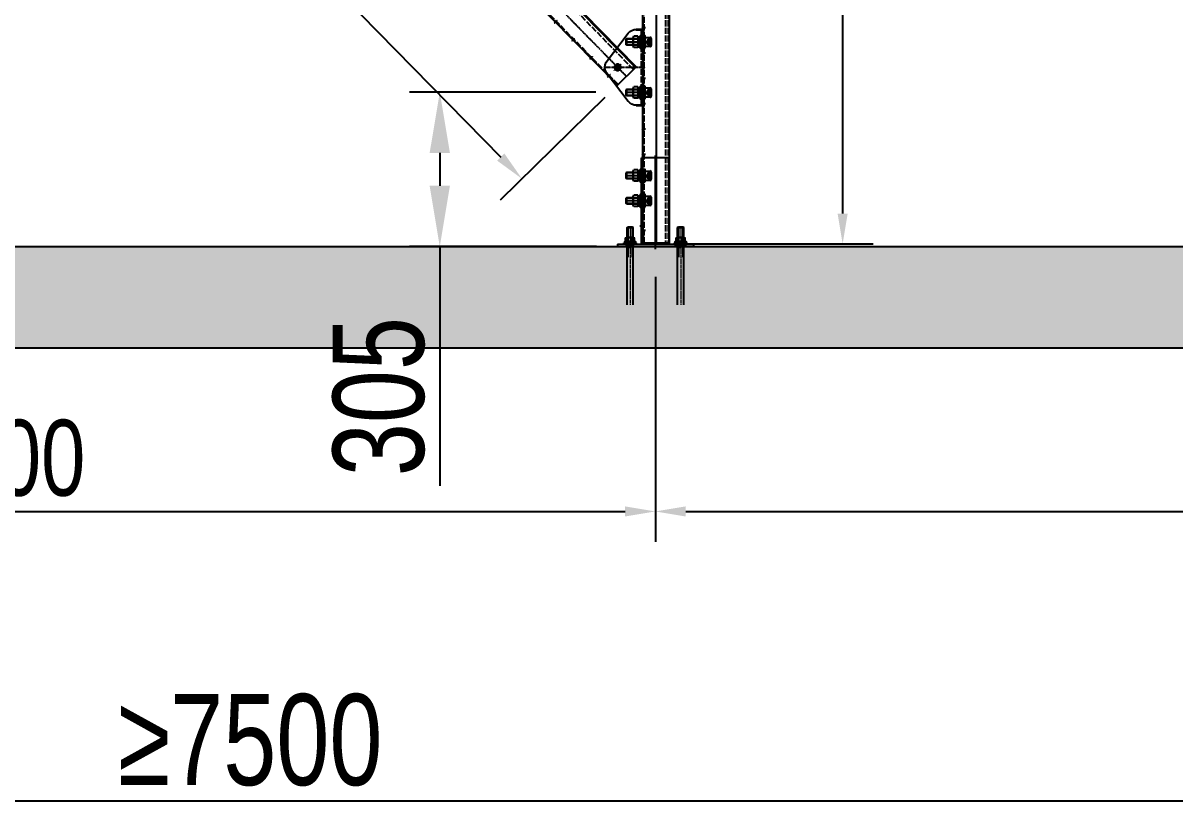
# Model space of a CAD drawing. Header units: millimetres. Extents: x -14454 to 167453, y -24 to 28032.
# Drawn here: x 46783 to 48658, y 22782 to 24049 of the extents above; entities that cross this region are included whole.
import ezdxf

# ---------------------------------------------------------------- set-up
doc = ezdxf.new("R2010")
doc.units = ezdxf.units.MM
for name, pattern in [('ACAD_ISO02W100', [15, 12, -3]), ('CENTER', [50.8, 31.75, -6.35, 6.35, -6.35]), ('CENTER2', [1.125, 0.75, -0.125, 0.125, -0.125]), ('CENTER8', [6.35, 3.96875, -0.79375, 0.79375, -0.79375]), ('CONTINUOUS1', [0]), ('DASH', [0.35, 0.25, -0.1]), ('DASHED', [19.05, 12.7, -6.35])]:
    doc.linetypes.add(name, pattern=pattern)
for name, color, linetype in [('$0$图块替换', 7, 'Continuous'), ('003_THICK', 7, 'CONTINUOUS1'), ('1', 7, 'Continuous'), ('cushician', 7, 'Continuous'), ('CY_生产图', 7, 'Continuous'), ('E-BUSB', 1, 'Continuous'), ('wze', 7, 'Continuous'), ('中心线', 1, 'CENTER2'), ('粗线', 7, 'Continuous'), ('细线', 3, 'DASH'), ('虚线', 3, 'ACAD_ISO02W100')]:
    doc.layers.add(name, color=color, linetype=linetype)
doc.layers.add('3中心线层', color=1, linetype='CENTER8', lineweight=0)
doc.layers.add('轮廓线', color=7, linetype='Continuous', lineweight=35)
doc.styles.add('AUDIT_D_220613013217-3', font='MS PGothic.ttf', dxfattribs={"width": 0.8})
doc.styles.add('标准', font='MS PGothic.ttf', dxfattribs={"width": 0.8})
doc.dimstyles.new('$0$plan', dxfattribs={"dimscale": 60, "dimtxt": 3, "dimasz": 2, "dimexe": 1, "dimexo": 1, "dimgap": 0.5, "dimtad": 1, "dimdec": 0, "dimzin": 0, "dimdsep": 46, "dimtxsty": 'AUDIT_D_220613013217-3', "dimcen": 0, "dimclrd": 3, "dimclre": 3, "dimclrt": 7, "dimadec": 0, "dimazin": 0, "dimtfac": 1, "dimtdec": 0, "dimtofl": 0, "dimtmove": 0, "dimatfit": 3, "dimfxl": 0, "dimtolj": 1, "dimtzin": 0, "dimlwe": -1, "dimarcsym": 0})
doc.dimstyles.new('plan', dxfattribs={"dimscale": 60, "dimtxt": 3, "dimasz": 1, "dimexe": 1, "dimexo": 1, "dimgap": 0.5, "dimtad": 1, "dimdec": 0, "dimzin": 0, "dimdsep": 46, "dimtxsty": '标准', "dimcen": 0, "dimclrd": 3, "dimclre": 3, "dimclrt": 7, "dimadec": 0, "dimazin": 0, "dimtfac": 1, "dimtdec": 0, "dimtofl": 0, "dimtmove": 0, "dimatfit": 3, "dimfxl": 0, "dimtolj": 1, "dimtzin": 0, "dimlwe": -1, "dimarcsym": 0})
doc.dimstyles.new('副本 plan', dxfattribs={"dimscale": 60, "dimtxt": 3, "dimasz": 1, "dimexe": 3, "dimexo": 1, "dimgap": 0.5, "dimtad": 1, "dimdec": 0, "dimzin": 0, "dimdsep": 46, "dimtxsty": '标准', "dimcen": 0, "dimclrd": 3, "dimclre": 3, "dimclrt": 7, "dimadec": 0, "dimazin": 0, "dimtfac": 1, "dimtdec": 0, "dimtofl": 0, "dimtmove": 1, "dimatfit": 3, "dimfxl": 0, "dimtolj": 1, "dimtzin": 0, "dimlwe": -1, "dimarcsym": 0})

# ---------------------------------------------------------------- blocks, each defined once
blk = doc.blocks.new('zj65100A$C18847F5E')
for p, q in [((-35.4, -0.3, 0), (-0.3, 35.4, 0)), ((1072.4, -1013, 0), (1, 36.9, 0)), ((1036, -1050.2, 0), (-35.4, -0.3, 0)), ((1036, -1050.2, 0), (1072.5, -1013.1, 0))]:
    blk.add_line(p, q)
for centre in [(0, 0.1, 0), (1035.7, -1014.8, 0)]:
    blk.add_circle(centre, 6)
at = {"layer": '1'}
for p, q in [((1071, -1014.4, 0), (-0.4, 35.5, 0)), ((1071.1, -1014.5, 0), (-0.3, 35.4, 0)), ((1036, -1050.2, 0), (-35.4, -0.2, 0)), ((1036, -1050.2, 0), (-35.4, -0.3, 0))]:
    blk.add_line(p, q, dxfattribs=at)
at = {"layer": '中心线', "ltscale": 0.5}
for p, q in [((1053.5, -1032.3, 0), (-21.4, 21.1, 0)), ((-6.3, -6.3, 0), (6.3, 6.5, 0)), ((1029.4, -1021.3, 0), (1042, -1008.4, 0))]:
    blk.add_line(p, q, dxfattribs=at)
at = {"layer": '中心线'}
for p, q in [((-26.8, -5.8, 5.5), (-28.2, -7.3, 5.5)), ((-19.6, -19.9, 5.5), (-14, -14.2, 5.5)), ((-6.8, -28.3, 5.5), (-5.4, -26.8, 5.5)), ((8.9, -40.8, 5.5), (7.5, -42.3, 5.5)), ((16.1, -54.9, 5.5), (21.7, -49.2, 5.5)), ((28.9, -63.2, 5.5), (30.3, -61.8, 5.5)), ((44.6, -75.8, 5.5), (43.2, -77.2, 5.5)), ((51.8, -89.9, 5.5), (57.4, -84.2, 5.5)), ((64.6, -98.2, 5.5), (66, -96.8, 5.5)), ((80.3, -110.8, 5.5), (78.9, -112.2, 5.5)), ((87.5, -124.9, 5.5), (93.1, -119.2, 5.5)), ((100.3, -133.2, 5.5), (101.7, -131.8, 5.5)), ((116, -145.8, 5.5), (114.6, -147.2, 5.5)), ((123.2, -159.9, 5.5), (128.8, -154.2, 5.5)), ((136, -168.2, 5.5), (137.4, -166.8, 5.5)), ((151.7, -180.8, 5.5), (150.3, -182.2, 5.5)), ((158.9, -194.9, 5.5), (164.5, -189.2, 5.5)), ((171.7, -203.2, 5.5), (173.1, -201.8, 5.5)), ((187.4, -215.8, 5.5), (186, -217.2, 5.5)), ((194.6, -229.9, 5.5), (200.2, -224.2, 5.5)), ((207.5, -238.2, 5.5), (208.9, -236.8, 5.5)), ((223.1, -250.8, 5.5), (221.7, -252.2, 5.5)), ((230.4, -264.9, 5.5), (236, -259.2, 5.5)), ((243.2, -273.2, 5.5), (244.6, -271.8, 5.5)), ((258.9, -285.8, 5.5), (257.5, -287.2, 5.5)), ((266.1, -299.9, 5.5), (271.7, -294.1, 5.5)), ((278.9, -308.2, 5.5), (280.3, -306.8, 5.5)), ((294.6, -320.8, 5.5), (293.2, -322.2, 5.5)), ((301.8, -334.9, 5.5), (307.4, -329.1, 5.5)), ((314.6, -343.2, 5.5), (316, -341.8, 5.5)), ((330.3, -355.8, 5.5), (328.9, -357.2, 5.5)), ((337.5, -369.9, 5.5), (343.1, -364.1, 5.5)), ((350.3, -378.2, 5.5), (351.7, -376.8, 5.5)), ((366, -390.8, 5.5), (364.6, -392.2, 5.5)), ((373.2, -404.9, 5.5), (378.8, -399.1, 5.5)), ((386, -413.2, 5.5), (387.4, -411.8, 5.5)), ((401.7, -425.8, 5.5), (400.3, -427.2, 5.5)), ((408.9, -439.8, 5.5), (414.5, -434.1, 5.5)), ((421.7, -448.2, 5.5), (423.1, -446.8, 5.5)), ((437.4, -460.8, 5.5), (436, -462.2, 5.5)), ((444.6, -474.8, 5.5), (450.2, -469.1, 5.5)), ((457.4, -483.2, 5.5), (458.8, -481.8, 5.5)), ((473.1, -495.8, 5.5), (471.7, -497.2, 5.5)), ((480.3, -509.8, 5.5), (485.9, -504.1, 5.5)), ((493.1, -518.2, 5.5), (494.5, -516.8, 5.5)), ((508.8, -530.8, 5.5), (507.4, -532.2, 5.5)), ((516, -544.8, 5.5), (521.6, -539.1, 5.5)), ((528.9, -553.2, 5.5), (530.3, -551.8, 5.5)), ((544.5, -565.8, 5.5), (543.1, -567.2, 5.5)), ((551.8, -579.8, 5.5), (557.4, -574.1, 5.5)), ((564.6, -588.2, 5.5), (566, -586.8, 5.5)), ((580.3, -600.8, 5.5), (578.9, -602.2, 5.5)), ((587.5, -614.8, 5.5), (593.1, -609.1, 5.5)), ((600.3, -623.2, 5.5), (601.7, -621.8, 5.5)), ((616, -635.8, 5.5), (614.6, -637.2, 5.5)), ((623.2, -649.8, 5.5), (628.8, -644.1, 5.5)), ((636, -658.2, 5.5), (637.4, -656.7, 5.5)), ((651.7, -670.7, 5.5), (650.3, -672.2, 5.5)), ((658.9, -684.8, 5.5), (664.5, -679.1, 5.5)), ((671.7, -693.2, 5.5), (673.1, -691.7, 5.5)), ((687.4, -705.7, 5.5), (686, -707.2, 5.5)), ((694.6, -719.8, 5.5), (700.2, -714.1, 5.5)), ((707.4, -728.2, 5.5), (708.8, -726.7, 5.5)), ((723.1, -740.7, 5.5), (721.7, -742.2, 5.5)), ((730.3, -754.8, 5.5), (735.9, -749.1, 5.5)), ((743.1, -763.2, 5.5), (744.5, -761.7, 5.5)), ((758.8, -775.7, 5.5), (757.4, -777.2, 5.5)), ((766, -789.8, 5.5), (771.6, -784.1, 5.5)), ((778.8, -798.2, 5.5), (780.2, -796.7, 5.5)), ((794.5, -810.7, 5.5), (793.1, -812.2, 5.5)), ((801.7, -824.8, 5.5), (807.3, -819.1, 5.5)), ((814.6, -833.2, 5.5), (816, -831.7, 5.5)), ((830.2, -845.7, 5.5), (828.8, -847.2, 5.5)), ((837.4, -859.8, 5.5), (843, -854.1, 5.5)), ((850.3, -868.2, 5.5), (851.7, -866.7, 5.5)), ((865.9, -880.7, 5.5), (864.5, -882.1, 5.5)), ((873.2, -894.8, 5.5), (878.8, -889.1, 5.5)), ((886, -903.1, 5.5), (887.4, -901.7, 5.5)), ((901.7, -915.7, 5.5), (900.3, -917.1, 5.5)), ((908.9, -929.8, 5.5), (914.5, -924.1, 5.5)), ((921.7, -938.1, 5.5), (923.1, -936.7, 5.5)), ((937.4, -950.7, 5.5), (936, -952.1, 5.5)), ((944.6, -964.8, 5.5), (950.2, -959.1, 5.5)), ((957.4, -973.1, 5.5), (958.8, -971.7, 5.5)), ((973.1, -985.7, 5.5), (971.7, -987.1, 5.5)), ((980.3, -999.8, 5.5), (985.9, -994.1, 5.5)), ((993.1, -1008.1, 5.5), (994.5, -1006.7, 5.5)), ((1008.8, -1020.7, 5.5), (1007.4, -1022.1, 5.5)), ((1016, -1034.8, 5.5), (1021.6, -1029.1, 5.5)), ((1028.8, -1043.1, 5.5), (1030.2, -1041.7, 5.5))]:
    blk.add_line(p, q, dxfattribs=at)
at = {"layer": '细线', "color": 2, "const_width": 2, "elevation": 5.5}
for points in [[(-6.1, -27.5), (-27.5, -6.5), (-26.1, -7.9)], [(29.6, -62.5), (8.2, -41.5), (9.6, -42.9)], [(65.3, -97.5), (43.9, -76.5), (45.3, -77.9)], [(101, -132.5), (79.6, -111.5), (81, -112.9)], [(136.7, -167.5), (115.3, -146.5), (116.7, -147.9)], [(172.4, -202.5), (151, -181.5), (152.4, -182.9)], [(208.2, -237.5), (186.7, -216.5), (188.1, -217.9)], [(243.9, -272.5), (222.4, -251.5), (223.9, -252.9)], [(279.6, -307.5), (258.2, -286.5), (259.6, -287.9)], [(315.3, -342.5), (293.9, -321.5), (295.3, -322.9)], [(351, -377.5), (329.6, -356.5), (331, -357.9)], [(386.7, -412.5), (365.3, -391.5), (366.7, -392.9)], [(422.4, -447.5), (401, -426.5), (402.4, -427.9)], [(458.1, -482.5), (436.7, -461.5), (438.1, -462.9)], [(493.8, -517.5), (472.4, -496.5), (473.8, -497.9)], [(529.6, -552.5), (508.1, -531.5), (509.5, -532.9)], [(565.3, -587.5), (543.8, -566.5), (545.3, -567.9)], [(601, -622.5), (579.6, -601.5), (581, -602.9)], [(636.7, -657.5), (615.3, -636.5), (616.7, -637.8)], [(672.4, -692.5), (651, -671.5), (652.4, -672.8)], [(708.1, -727.5), (686.7, -706.5), (688.1, -707.8)], [(743.8, -762.4), (722.4, -741.5), (723.8, -742.8)], [(779.5, -797.4), (758.1, -776.4), (759.5, -777.8)], [(815.3, -832.4), (793.8, -811.4), (795.2, -812.8)], [(851, -867.4), (829.5, -846.4), (830.9, -847.8)], [(886.7, -902.4), (865.2, -881.4), (866.7, -882.8)], [(922.4, -937.4), (901, -916.4), (902.4, -917.8)], [(958.1, -972.4), (936.7, -951.4), (938.1, -952.8)], [(993.8, -1007.4), (972.4, -986.4), (973.8, -987.8)], [(1029.5, -1042.4), (1008.1, -1021.4), (1009.5, -1022.8)]]:
    blk.add_lwpolyline(points, dxfattribs=at)
at = {"layer": '虚线'}
for p, q in [((1067.1, -1018.4, 0), (-4.2, 31.5, 0)), ((1071, -1014.4, 0), (-0.4, 35.5, 0)), ((1037.4, -1048.7, 0), (-34, 1.2, 0))]:
    blk.add_line(p, q, dxfattribs=at)
blk = doc.blocks.new('*D408')
at = {"color": 3, "linetype": 'Continuous', "transparency": 16777216}
for p, q in [((4436.6, 2594), (4230.2, 2391.7)), ((5486.5, 1522.7), (5280.2, 1320.4))]:
    blk.add_line(p, q, dxfattribs=at)
at = {"color": 3, "linetype": 'Continuous', "lineweight": -2, "transparency": 16777216}
blk.add_line((4315.1, 2390.9), (5281, 1405.3), dxfattribs=at)
at = {"color": 3, "transparency": 16777216}
for points in [[(4322.2, 2397.9), (4308, 2383.9), (4273.1, 2433.7)], [(5288.2, 1412.3), (5273.9, 1398.3), (5323, 1362.4)]]:
    blk.add_solid(points, dxfattribs=at)
at = {"layer": 'Defpoints', "color": 0, "transparency": 16777216}
for p in [(4479.5, 2636, 4.2), (5529.4, 1564.7, 4.2), (5323, 1362.4)]:
    blk.add_point(p, dxfattribs=at)
at = {"color": 7, "transparency": 16777216, "insert": (4873, 1971.6), "char_height": 150, "attachment_point": 5, "rotation": 314.4221, "style": '标准'}
blk.add_mtext('\\A1;1500', dxfattribs=at)
blk = doc.blocks.new('zj65100ZDFRWGdgrtedfghWDVBTBXDVDFGTHTRFGTRHdghjdgyuA$C67153D70')
at = {"layer": '003_THICK'}
for p, q in [((1, 7.2), (1, 0.8)), ((3.3, 8), (17.1, 8)), ((5.6, 7.2), (5.6, 0.8)), ((14.8, 7.2), (14.8, 0.8)), ((19.4, 7.2), (19.4, 0.8)), ((3.3, 0), (17.1, 0))]:
    blk.add_line(p, q, dxfattribs=at)
for centre, radius, start, end in [((3.3, 4.4), 3.66, 50.8833, 129.1167), ((3.3, 3.7), 3.66, 230.8833, 309.1167), ((10.2, -5.4), 13.4, 69.8555, 110.1445), ((10.2, 13.4), 13.4, 249.8555, 290.1445), ((17.1, 4.4), 3.66, 50.8833, 129.1167), ((17.1, 3.7), 3.66, 230.8833, 309.1167)]:
    blk.add_arc(centre, radius, start, end, dxfattribs=at)
at = {"layer": 'cushician'}
for p, q in [((2.2, 8), (2.2, 11)), ((2.2, 8), (18.2, 8)), ((18.2, 8), (18.2, 11))]:
    blk.add_line(p, q, dxfattribs=at)
blk.add_lwpolyline([(0, 13), (20, 13), (20, 11), (0, 11)], close=True, dxfattribs=at)
at = {"layer": '细线', "color": 2}
for p, q in [((8.3, 8), (10, 11)), ((9.7, 8), (11.4, 11))]:
    blk.add_line(p, q, dxfattribs=at)
blk = doc.blocks.new('zj65100ZDFRWGDSFGFG')
for p, q in [((-48.3, 6.2), (-49.3, 5.4)), ((-49.3, -5.4), (-49.3, 5.4)), ((-48.3, -6.2), (-48.3, 6.2)), ((-12.3, 6.2), (-48.3, 6.2)), ((-15.4, -6.2), (-15.4, 6.2)), ((-12.3, 9.2), (-2.1, 9.2)), ((-12.3, -9.2), (-12.3, 9.2)), ((0, 7.2), (0, -7.2)), ((0, 0), (0, 0)), ((-48.3, -6.2), (-49.3, -5.4)), ((-12.3, -6.2), (-48.3, -6.2)), ((-2.1, -9.2), (-12.3, -9.2))]:
    blk.add_line(p, q)
at = {"color": 1, "linetype": 'CENTER', "ltscale": 9}
blk.add_line((0, 0), (-49.3, 0), dxfattribs=at)
at = {"color": 3}
for p, q in [((-15.4, 5.4), (-48.3, 5.4)), ((-15.4, 5.4), (-12.3, 6.2)), ((-15.4, -5.4), (-48.3, -5.4)), ((-15.4, -5.4), (-12.3, -6.2))]:
    blk.add_line(p, q, dxfattribs=at)
at = {"color": 3, "linetype": 'DASHED'}
for p, q in [((-6.2, 5.9), (-9.6, 0)), ((0, 5.9), (-6.2, 5.9)), ((0, 3), (-6.2, 3)), ((-6.2, -5.9), (-9.6, 0)), ((0, -3), (-6.2, -3)), ((-6.2, -5.9), (0, -5.9))]:
    blk.add_line(p, q, dxfattribs=at)
at = {"elevation": 0}
blk.add_lwpolyline([(-12.3, -12.3), (-12.3, 12.3), (-14.4, 12.3), (-14.4, -12.3)], close=True, dxfattribs=at)
at = {"color": 3, "linetype": 'DASHED'}
for centre in [(-0.3, 0), (5.8, 0)]:
    blk.add_arc(centre, 6.55, 153.0947, 206.9053, dxfattribs=at)
for centre, start, end in [((-2.1, 7.2), 0, 90), ((-2.1, -7.2), 270, 0)]:
    blk.add_arc(centre, 2.05, start, end)
at = {"layer": 'E-BUSB'}
blk.add_line((-16.4, 0), (-49.3, 0, 0), dxfattribs=at)
blk = doc.blocks.new('zj65100xx铰接件')
at = {"color": 2, "const_width": 3}
for points in [[(-2153537970.59726, -2295827559.698594), (-2153537945.597261, -2295827559.698595)], [(-2153537870.59726, -2295827559.698595), (-2153537845.59726, -2295827559.698594)]]:
    blk.add_lwpolyline(points, dxfattribs=at)
for points in [[(-2153537970.59726, -2295827558.198595), (-2153537945.59726, -2295827558.198594), (-2153537945.59726, -2295827561.198595), (-2153537970.59726, -2295827561.198596)], [(-2153537870.59726, -2295827558.198595), (-2153537845.59726, -2295827558.198595), (-2153537845.59726, -2295827561.198595), (-2153537870.59726, -2295827561.198596)]]:
    blk.add_lwpolyline(points, close=True)
blk.add_circle((-2153537908.09726, -2295827511.198595), 6)
at = {"layer": '中心线', "ltscale": 0.8}
for p, q in [((-2153537908.09726, -2295827486.198596), (-2153537908.09726, -2295827566.198595)), ((-2153537916.09726, -2295827511.198595), (-2153537900.09726, -2295827511.198595)), ((-2153537908.09726, -2295827503.198595), (-2153537908.09726, -2295827519.198595))]:
    blk.add_line(p, q, dxfattribs=at)
at = {"layer": '中心线', "ltscale": 0.5}
for p, q in [((-2153537970.59726, -2295827558.198595), (-2153537970.59726, -2295827561.198596)), ((-2153537958.09726, -2295827551.55407), (-2153537958.09726, -2295827567.675128)), ((-2153537945.59726, -2295827558.198594), (-2153537945.59726, -2295827561.198595)), ((-2153537870.59726, -2295827558.198595), (-2153537870.59726, -2295827561.198596)), ((-2153537858.09726, -2295827551.690664), (-2153537858.09726, -2295827567.811723)), ((-2153537845.59726, -2295827558.198595), (-2153537845.59726, -2295827561.198595))]:
    blk.add_line(p, q, dxfattribs=at)
at = {"layer": '粗线'}
for p, q in [((-2153537917.987519, -2295827488.238134), (-2153537975.272489, -2295827532.194437)), ((-2153537898.207001, -2295827488.238134), (-2153537840.922031, -2295827532.194437))]:
    blk.add_line(p, q, dxfattribs=at)
for centre, radius, start, end in [((-2153537908.09726, -2295827511.198595), 25, 66.695899754, 113.304070619), ((-2153537963.09726, -2295827548.061503), 20, 127.499981619, 180), ((-2153537853.09726, -2295827548.061503), 20, 0, 52.500012963)]:
    blk.add_arc(centre, radius, start, end, dxfattribs=at)
at = {"layer": '虚线'}
blk.add_line((-2153537833.09726, -2295827558.198595), (-2153537983.09726, -2295827558.198595), dxfattribs=at)
at = {"layer": '轮廓线'}
for p, q in [((-2153537983.09726, -2295827548.061502), (-2153537983.09726, -2295827561.198596)), ((-2153537983.09726, -2295827561.198596), (-2153537833.09726, -2295827561.198596)), ((-2153537833.097261, -2295827548.061503), (-2153537833.09726, -2295827561.198596))]:
    blk.add_line(p, q, dxfattribs=at)
at = {"xscale": -1, "rotation": 90.00001030603163}
for p in [(-2153537958.097258, -2295827577.57193, 0), (-2153537858.097258, -2295827577.57193, 0)]:
    blk.add_blockref('zj65100ZDFRWGDSFGFG', p, dxfattribs=at)
at = {"layer": '粗线', "xscale": 1.232000193967497, "yscale": 1.232000193967497, "zscale": 1.232000193967497, "rotation": 180.0000057232714}
for p in [(-2153537945.77708, -2295827542.133375, -0.000062), (-2153537845.77708, -2295827542.133375, -0.000062)]:
    blk.add_blockref('zj65100ZDFRWGdgrtedfghWDVBTBXDVDFGTHTRFGTRHdghjdgyuA$C67153D70', p, dxfattribs=at)
blk = doc.blocks.new('zj65100xxdazzA$C373D631F')
for p, q in [((0, 0, 0), (0, 2.5, 0)), ((0, 2.5, 0), (25, 2.5, 0)), ((0, 0, 0), (0, 2.5, 0)), ((0, 2.5, 0), (25, 2.5, 0)), ((3.5, 5.5, 0), (3.5, 12.3, 0)), ((3.5, 5.5, 0), (3.5, 12.3, 0)), ((5.8, 12.9, 0), (19.2, 12.9, 0)), ((8, 5.5, 0), (8, 12.3, 0)), ((8, 5.5, 0), (8, 12.3, 0)), ((17, 5.5, 0), (17, 12.3, 0)), ((17, 5.5, 0), (17, 12.3, 0)), ((21.5, 5.5, 0), (21.5, 12.3, 0)), ((21.5, 5.5, 0), (21.5, 12.3, 0)), ((25, 0, 0), (25, 2.5, 0)), ((25, 0, 0), (25, 2.5, 0)), ((0, 0, 0), (25, 0, 0))]:
    blk.add_line(p, q)
at = {"elevation": 0}
blk.add_lwpolyline([(1.9, 2.5), (23.1, 2.5), (23.1, 4.8), (1.9, 4.8)], close=True, dxfattribs=at)
blk.add_lwpolyline([(1.9, 2.5), (23.1, 2.5), (23.1, 4.8), (1.9, 4.8)], close=True, dxfattribs=at)
for centre, radius, start, end in [((5.8, 9, 0), 3.97, 55.5615, 124.4385), ((5.8, 9, 0), 3.97, 55.5624, 124.4393), ((5.8, 8.7, 0), 3.97, 235.5615, 304.4385), ((5.8, 8.7, 0), 3.97, 235.5624, 304.4393), ((12.5, -1.9, 0), 14.8, 72.383, 107.617), ((12.5, -1.9, 0), 14.8, 72.383, 107.617), ((12.5, 19.6, 0), 14.8, 252.383, 287.617), ((12.5, 19.6, 0), 14.8, 252.383, 287.617), ((19.2, 9, 0), 3.97, 55.5615, 124.4385), ((19.2, 9, 0), 3.97, 55.5615, 124.4385), ((19.2, 8.7, 0), 3.97, 235.5615, 304.4385), ((19.2, 8.7, 0), 3.97, 235.5615, 304.4385)]:
    blk.add_arc(centre, radius, start, end)
blk = doc.blocks.new('zj65100xxdazzA$C71B97365')
for p, q in [((0, 152.5), (1.5, 154)), ((0, 152.5), (1.5, 154)), ((0, 57), (0, 152.5)), ((0, 152.5), (12, 152.5)), ((0, 0), (0, 152.5)), ((0, 152.5), (12, 152.5)), ((1.5, 154), (10.5, 154)), ((1.5, 154), (1.5, 94)), ((1.5, 154), (10.5, 154)), ((1.5, 154), (1.5, 94)), ((10.5, 154), (12, 152.5)), ((10.5, 154), (10.5, 94)), ((10.5, 154), (12, 152.5)), ((10.5, 154), (10.5, 94)), ((12, 57), (12, 152.5)), ((12, 0), (12, 152.5))]:
    blk.add_line(p, q)
at = {"layer": '3中心线层'}
for p, q in [((6, 154), (6, 57)), ((6, 154, 0), (6, 0, 0))]:
    blk.add_line(p, q, dxfattribs=at)
blk = doc.blocks.new('zj6510052立柱底座')
for p, q in [((-2153535684.251698, -2295822813.561747), (-2153535739.251698, -2295822813.561747)), ((-2153535739.251698, -2295822983.561747), (-2153535739.251698, -2295822813.561747)), ((-2153535684.251698, -2295822983.561747), (-2153535684.251698, -2295822813.561747)), ((-2153535786.751698, -2295822983.561747), (-2153535636.751698, -2295822983.561747)), ((-2153535786.751698, -2295822983.561747), (-2153535786.751698, -2295822988.561747)), ((-2153535786.751698, -2295822988.561747), (-2153535636.751698, -2295822988.561747)), ((-2153535636.751698, -2295822983.561747), (-2153535636.751698, -2295822988.561747))]:
    blk.add_line(p, q)
at = {"color": 2}
for points, const_width in [([(-2153535737.751698, -2295822833.561746), (-2153535737.751702, -2295822863.561746)], 3), ([(-2153535737.751698, -2295822883.366222), (-2153535737.751702, -2295822913.366222)], 3), ([(-2153535737.751698, -2295822883.561746), (-2153535737.751702, -2295822913.561746)], 3), ([(-2153535737.751698, -2295822933.561747), (-2153535737.751702, -2295822963.561747)], 3), ([(-2153535768.751698, -2295822986.061747), (-2153535754.751698, -2295822986.061747)], 5), ([(-2153535671.751698, -2295822986.061747), (-2153535651.751698, -2295822986.061747)], 5)]:
    blk.add_lwpolyline(points, dxfattribs=dict(at, const_width=const_width))
at = {"layer": '中心线'}
for p, q in [((-2153535711.751698, -2295822993.561747), (-2153535711.751698, -2295822808.561747)), ((-2153535733.251698, -2295822848.561747), (-2153535742.251698, -2295822848.561746)), ((-2153535733.251698, -2295822898.366223), (-2153535742.251698, -2295822898.366222)), ((-2153535733.251698, -2295822948.561747), (-2153535742.251698, -2295822948.561747)), ((-2153535761.751698, -2295822991.561747), (-2153535761.751698, -2295822980.561747)), ((-2153535661.751698, -2295822991.704726), (-2153535661.751698, -2295822980.704726))]:
    blk.add_line(p, q, dxfattribs=at)
at = {"layer": '虚线'}
for p, q in [((-2153535736.251698, -2295822983.561747), (-2153535736.251698, -2295822813.561747)), ((-2153535736.251698, -2295822833.561747), (-2153535739.251698, -2295822833.561746)), ((-2153535736.251698, -2295822863.561747), (-2153535739.251698, -2295822863.561746)), ((-2153535736.251698, -2295822883.366223), (-2153535739.251698, -2295822883.366222)), ((-2153535736.251698, -2295822883.561747), (-2153535739.251698, -2295822883.561746)), ((-2153535736.251698, -2295822913.366223), (-2153535739.251698, -2295822913.366222)), ((-2153535736.251698, -2295822913.561747), (-2153535739.251698, -2295822913.561746)), ((-2153535736.251698, -2295822933.561747), (-2153535739.251698, -2295822933.561747)), ((-2153535736.251698, -2295822963.561747), (-2153535739.251698, -2295822963.561747)), ((-2153535768.751698, -2295822988.561747), (-2153535768.751698, -2295822983.561747)), ((-2153535754.751698, -2295822988.561747), (-2153535754.751698, -2295822983.561747)), ((-2153535671.751698, -2295822988.561747), (-2153535671.751698, -2295822983.561747)), ((-2153535651.751698, -2295822988.561747), (-2153535651.751698, -2295822983.561747))]:
    blk.add_line(p, q, dxfattribs=at)
for p in [(-2153535719.884811, -2295822848.561368, 0), (-2153535719.884811, -2295822898.354763, 0)]:
    blk.add_blockref('zj65100ZDFRWGDSFGFG', p)
at = {"layer": '粗线', "xscale": -1.232000193967497, "yscale": 1.2320001939675, "zscale": 1.2320001939675, "rotation": 270.0000045827602}
for p in [(-2153535755.316916, -2295822860.881604, 0.00462), (-2153535755.316916, -2295822910.674998, 0.00462)]:
    blk.add_blockref('zj65100ZDFRWGdgrtedfghWDVBTBXDVDFGTHTRFGTRHdghjdgyuA$C67153D70', p, dxfattribs=at)
at = {"layer": '粗线'}
for p in [(-2153535767.751371, -2295823103.739466), (-2153535667.751371, -2295823103.739466)]:
    blk.add_blockref('zj65100xxdazzA$C71B97365', p, dxfattribs=at)
at = {"layer": '粗线', "xscale": -1}
for p in [(-2153535749.251724, -2295822983.561723, 0), (-2153535649.251724, -2295822983.561723, 0)]:
    blk.add_blockref('zj65100xxdazzA$C373D631F', p, dxfattribs=at)
blk = doc.blocks.new('*D412')
at = {"color": 3, "linetype": 'Continuous', "transparency": 16777216}
for p, q in [((5647.8, 2933.8), (6016.1, 2933.8)), ((5646.8, 1233.8), (6016.1, 1233.8))]:
    blk.add_line(p, q, dxfattribs=at)
at = {"color": 3, "linetype": 'Continuous', "lineweight": -2, "transparency": 16777216}
blk.add_line((5956.1, 2873.8), (5956.1, 1293.8), dxfattribs=at)
at = {"color": 3, "transparency": 16777216}
for points in [[(5946.1, 2873.8), (5966.1, 2873.8), (5956.1, 2933.8)], [(5946.1, 1293.8), (5966.1, 1293.8), (5956.1, 1233.8)]]:
    blk.add_solid(points, dxfattribs=at)
at = {"layer": 'Defpoints', "color": 0, "transparency": 16777216}
for p in [(5587.8, 2933.8, -0.1), (5586.8, 1233.8, -0.1), (5956.1, 1233.8)]:
    blk.add_point(p, dxfattribs=at)
at = {"color": 7, "transparency": 16777216, "insert": (5851.1, 2083.8), "char_height": 150, "attachment_point": 5, "rotation": 90, "style": '标准'}
blk.add_mtext('\\A1;1700', dxfattribs=at)
blk = doc.blocks.new('zj65100ULZ 1700')
blk.add_line((144011.3, 53716.5, 1.8), (144052.6, 53716.5, 1.8))
at = {"elevation": 1.8}
blk.add_lwpolyline([(144052.9, 53716.5), (144000.9, 53716.5), (144000.9, 55416.5), (144052.9, 55416.5)], close=True, dxfattribs=at)
at = {"color": 3, "const_width": 2, "elevation": 1.8}
for points in [[(144001.9, 55406.5), (144001.9, 55376.5)], [(144001.9, 55406.5), (144001.9, 55376.5)], [(144001.9, 55406.5), (144001.9, 55376.5)], [(144001.9, 55356.5), (144001.9, 55326.5)], [(144001.9, 55306.5), (144001.9, 55276.5)], [(144001.9, 55256.5), (144001.9, 55226.5)], [(144001.9, 55206.5), (144001.9, 55176.5)], [(144001.9, 55156.5), (144001.9, 55126.5)], [(144001.9, 55106.5), (144001.9, 55076.5)], [(144001.9, 55056.5), (144001.9, 55026.5)], [(144001.9, 55006.5), (144001.9, 54976.5)], [(144001.9, 54956.5), (144001.9, 54926.5)], [(144001.9, 54906.5), (144001.9, 54876.5)], [(144001.9, 54856.5), (144001.9, 54826.5)], [(144001.9, 54806.5), (144001.9, 54776.5)], [(144001.9, 54756.5), (144001.9, 54726.5)], [(144001.9, 54706.5), (144001.9, 54676.5)], [(144001.9, 54656.5), (144001.9, 54626.5)], [(144001.9, 54606.5), (144001.9, 54576.5)], [(144001.9, 54556.5), (144001.9, 54526.5)], [(144001.9, 54506.5), (144001.9, 54476.5)], [(144001.9, 54456.5), (144001.9, 54426.5)], [(144001.9, 54406.5), (144001.9, 54376.5)], [(144001.9, 54356.5), (144001.9, 54326.5)], [(144001.9, 54306.5), (144001.9, 54276.5)], [(144001.9, 54256.5), (144001.9, 54226.5)], [(144001.9, 54206.5), (144001.9, 54176.5)], [(144001.9, 54156.5), (144001.9, 54126.5)], [(144001.9, 54106.5), (144001.9, 54076.5)], [(144001.9, 54056.5), (144001.9, 54026.5)], [(144001.9, 54006.5), (144001.9, 53976.5)], [(144001.9, 53956.5), (144001.9, 53926.5)], [(144001.9, 53906.5), (144001.9, 53876.5)], [(144001.9, 53856.5), (144001.9, 53826.5)], [(144001.9, 53806.5), (144001.9, 53776.5)], [(144001.9, 53756.5), (144001.9, 53726.5)]]:
    blk.add_lwpolyline(points, dxfattribs=at)
blk.add_circle((144026.9, 55391.5, 1.8), 6)
at = {"layer": '中心线'}
for p, q in [((144002.9, 55406.5, 1.8), (144000.9, 55406.5, 1.8)), ((144002.9, 55406.5, 1.8), (144000.9, 55406.5, 1.8)), ((144002.9, 55406.5, 1.8), (144000.9, 55406.5, 1.8)), ((144026.9, 55419.5, 1.8), (144026.9, 53713.5, 1.8)), ((144005.9, 55391.5, 1.8), (143997.9, 55391.5, 1.8)), ((144005.9, 55391.5, 1.8), (143997.9, 55391.5, 1.8)), ((144005.9, 55391.5, 1.8), (143997.9, 55391.5, 1.8)), ((144040.9, 55391.5, 1.8), (144012.9, 55391.5, 1.8)), ((144000.9, 55376.5, 1.8), (144002.9, 55376.5, 1.8)), ((144000.9, 55376.5, 1.8), (144002.9, 55376.5, 1.8)), ((144000.9, 55376.5, 1.8), (144002.9, 55376.5, 1.8)), ((144002.9, 55356.5, 1.8), (144000.9, 55356.5, 1.8)), ((144005.9, 55341.5, 1.8), (143997.9, 55341.5, 1.8)), ((144000.9, 55326.5, 1.8), (144002.9, 55326.5, 1.8)), ((144005.9, 55291.5, 1.8), (143997.9, 55291.5, 1.8)), ((144002.9, 55306.5, 1.8), (144000.9, 55306.5, 1.8)), ((144000.9, 55276.5, 1.8), (144002.9, 55276.5, 1.8)), ((144002.9, 55256.5, 1.8), (144000.9, 55256.5, 1.8)), ((144005.9, 55241.5, 1.8), (143997.9, 55241.5, 1.8)), ((144000.9, 55226.5, 1.8), (144002.9, 55226.5, 1.8)), ((144002.9, 55206.5, 1.8), (144000.9, 55206.5, 1.8)), ((144005.9, 55191.5, 1.8), (143997.9, 55191.5, 1.8)), ((144000.9, 55176.5, 1.8), (144002.9, 55176.5, 1.8)), ((144002.9, 55156.5, 1.8), (144000.9, 55156.5, 1.8)), ((144005.9, 55141.5, 1.8), (143997.9, 55141.5, 1.8)), ((144000.9, 55126.5, 1.8), (144002.9, 55126.5, 1.8)), ((144002.9, 55106.5, 1.8), (144000.9, 55106.5, 1.8)), ((144005.9, 55091.5, 1.8), (143997.9, 55091.5, 1.8)), ((144000.9, 55076.5, 1.8), (144002.9, 55076.5, 1.8)), ((144005.9, 55041.5, 1.8), (143997.9, 55041.5, 1.8)), ((144002.9, 55056.5, 1.8), (144000.9, 55056.5, 1.8)), ((144000.9, 55026.5, 1.8), (144002.9, 55026.5, 1.8)), ((144002.9, 55006.5, 1.8), (144000.9, 55006.5, 1.8)), ((144005.9, 54991.5, 1.8), (143997.9, 54991.5, 1.8)), ((144000.9, 54976.5, 1.8), (144002.9, 54976.5, 1.8)), ((144002.9, 54956.5, 1.8), (144000.9, 54956.5, 1.8)), ((144005.9, 54941.5, 1.8), (143997.9, 54941.5, 1.8)), ((144000.9, 54926.5, 1.8), (144002.9, 54926.5, 1.8)), ((144002.9, 54906.5, 1.8), (144000.9, 54906.5, 1.8)), ((144005.9, 54891.5, 1.8), (143997.9, 54891.5, 1.8)), ((144000.9, 54876.5, 1.8), (144002.9, 54876.5, 1.8)), ((144002.9, 54856.5, 1.8), (144000.9, 54856.5, 1.8)), ((144005.9, 54841.5, 1.8), (143997.9, 54841.5, 1.8)), ((144000.9, 54826.5, 1.8), (144002.9, 54826.5, 1.8)), ((144005.9, 54791.5, 1.8), (143997.9, 54791.5, 1.8)), ((144002.9, 54806.5, 1.8), (144000.9, 54806.5, 1.8)), ((144000.9, 54776.5, 1.8), (144002.9, 54776.5, 1.8)), ((144002.9, 54756.5, 1.8), (144000.9, 54756.5, 1.8)), ((144005.9, 54741.5, 1.8), (143997.9, 54741.5, 1.8)), ((144000.9, 54726.5, 1.8), (144002.9, 54726.5, 1.8)), ((144002.9, 54706.5, 1.8), (144000.9, 54706.5, 1.8)), ((144005.9, 54691.5, 1.8), (143997.9, 54691.5, 1.8)), ((144000.9, 54676.5, 1.8), (144002.9, 54676.5, 1.8)), ((144002.9, 54656.5, 1.8), (144000.9, 54656.5, 1.8)), ((144005.9, 54641.5, 1.8), (143997.9, 54641.5, 1.8)), ((144000.9, 54626.5, 1.8), (144002.9, 54626.5, 1.8)), ((144002.9, 54606.5, 1.8), (144000.9, 54606.5, 1.8)), ((144005.9, 54591.5, 1.8), (143997.9, 54591.5, 1.8)), ((144000.9, 54576.5, 1.8), (144002.9, 54576.5, 1.8)), ((144005.9, 54541.5, 1.8), (143997.9, 54541.5, 1.8)), ((144002.9, 54556.5, 1.8), (144000.9, 54556.5, 1.8)), ((144000.9, 54526.5, 1.8), (144002.9, 54526.5, 1.8)), ((144002.9, 54506.5, 1.8), (144000.9, 54506.5, 1.8)), ((144005.9, 54491.5, 1.8), (143997.9, 54491.5, 1.8)), ((144000.9, 54476.5, 1.8), (144002.9, 54476.5, 1.8)), ((144002.9, 54456.5, 1.8), (144000.9, 54456.5, 1.8)), ((144005.9, 54441.5, 1.8), (143997.9, 54441.5, 1.8)), ((144000.9, 54426.5, 1.8), (144002.9, 54426.5, 1.8)), ((144002.9, 54406.5, 1.8), (144000.9, 54406.5, 1.8)), ((144005.9, 54391.5, 1.8), (143997.9, 54391.5, 1.8)), ((144000.9, 54376.5, 1.8), (144002.9, 54376.5, 1.8)), ((144002.9, 54356.5, 1.8), (144000.9, 54356.5, 1.8)), ((144005.9, 54341.5, 1.8), (143997.9, 54341.5, 1.8)), ((144000.9, 54326.5, 1.8), (144002.9, 54326.5, 1.8)), ((144005.9, 54291.5, 1.8), (143997.9, 54291.5, 1.8)), ((144002.9, 54306.5, 1.8), (144000.9, 54306.5, 1.8)), ((144000.9, 54276.5, 1.8), (144002.9, 54276.5, 1.8)), ((144005.9, 54241.5, 1.8), (143997.9, 54241.5, 1.8)), ((144002.9, 54256.5, 1.8), (144000.9, 54256.5, 1.8)), ((144000.9, 54226.5, 1.8), (144002.9, 54226.5, 1.8)), ((144002.9, 54206.5, 1.8), (144000.9, 54206.5, 1.8)), ((144005.9, 54191.5, 1.8), (143997.9, 54191.5, 1.8)), ((144000.9, 54176.5, 1.8), (144002.9, 54176.5, 1.8)), ((144002.9, 54156.5, 1.8), (144000.9, 54156.5, 1.8)), ((144005.9, 54141.5, 1.8), (143997.9, 54141.5, 1.8)), ((144000.9, 54126.5, 1.8), (144002.9, 54126.5, 1.8)), ((144002.9, 54106.5, 1.8), (144000.9, 54106.5, 1.8)), ((144005.9, 54091.5, 1.8), (143997.9, 54091.5, 1.8)), ((144000.9, 54076.5, 1.8), (144002.9, 54076.5, 1.8)), ((144005.9, 54041.5, 1.8), (143997.9, 54041.5, 1.8)), ((144002.9, 54056.5, 1.8), (144000.9, 54056.5, 1.8)), ((144000.9, 54026.5, 1.8), (144002.9, 54026.5, 1.8)), ((144005.9, 53991.5, 1.8), (143997.9, 53991.5, 1.8)), ((144002.9, 54006.5, 1.8), (144000.9, 54006.5, 1.8)), ((144000.9, 53976.5, 1.8), (144002.9, 53976.5, 1.8)), ((144002.9, 53956.5, 1.8), (144000.9, 53956.5, 1.8)), ((144005.9, 53941.5, 1.8), (143997.9, 53941.5, 1.8)), ((144000.9, 53926.5, 1.8), (144002.9, 53926.5, 1.8)), ((144002.9, 53906.5, 1.8), (144000.9, 53906.5, 1.8)), ((144005.9, 53891.5, 1.8), (143997.9, 53891.5, 1.8)), ((144000.9, 53876.5, 1.8), (144002.9, 53876.5, 1.8)), ((144002.9, 53856.5, 1.8), (144000.9, 53856.5, 1.8)), ((144005.9, 53841.5, 1.8), (143997.9, 53841.5, 1.8)), ((144000.9, 53826.5, 1.8), (144002.9, 53826.5, 1.8)), ((144005.9, 53791.5, 1.8), (143997.9, 53791.5, 1.8)), ((144002.9, 53806.5, 1.8), (144000.9, 53806.5, 1.8)), ((144000.9, 53776.5, 1.8), (144002.9, 53776.5, 1.8)), ((144005.9, 53741.5, 1.8), (143997.9, 53741.5, 1.8)), ((144002.9, 53756.5, 1.8), (144000.9, 53756.5, 1.8)), ((144000.9, 53726.5, 1.8), (144002.9, 53726.5, 1.8))]:
    blk.add_line(p, q, dxfattribs=at)
at = {"layer": '虚线', "color": 3}
blk.add_line((144002.9, 53716.5, 1.8), (144002.9, 55416.5, 1.8), dxfattribs=at)
at = {"layer": '虚线'}
for p, q in [((144045.4, 55416.5, 1.8), (144045.4, 53716.5, 1.8)), ((144050.9, 55416.5, 1.8), (144050.9, 53716.5, 1.8))]:
    blk.add_line(p, q, dxfattribs=at)
blk = doc.blocks.new('*D422')
at = {"color": 3, "linetype": 'Continuous', "transparency": 16777216}
for p, q in [((2986.3, 1168.5), (2986.3, 645.3)), ((5586.4, 1168.5), (5586.4, 645.3))]:
    blk.add_line(p, q, dxfattribs=at)
at = {"color": 3, "linetype": 'Continuous', "lineweight": -2, "transparency": 16777216}
blk.add_line((3046.3, 705.3), (5526.4, 705.3), dxfattribs=at)
at = {"color": 3, "transparency": 16777216}
for points in [[(3046.3, 715.3), (3046.3, 695.3), (2986.3, 705.3)], [(5526.4, 715.3), (5526.4, 695.3), (5586.4, 705.3)]]:
    blk.add_solid(points, dxfattribs=at)
at = {"layer": 'Defpoints', "color": 0, "transparency": 16777216}
for p in [(2986.3, 1228.5, 0), (5586.4, 1228.5, -0.1), (5586.4, 705.3)]:
    blk.add_point(p, dxfattribs=at)
at = {"color": 7, "transparency": 16777216, "insert": (4286.3, 810.3), "char_height": 150, "attachment_point": 5, "style": '标准'}
blk.add_mtext('\\A1;2600', dxfattribs=at)
blk = doc.blocks.new('*D424')
at = {"color": 3, "linetype": 'Continuous', "transparency": 16777216}
for p, q in [((8035.9, 1219), (8035.9, 645.3)), ((5586.4, 1163.5), (5586.4, 645.3))]:
    blk.add_line(p, q, dxfattribs=at)
at = {"color": 3, "linetype": 'Continuous', "lineweight": -2, "transparency": 16777216}
blk.add_line((5646.4, 705.3), (7975.9, 705.3), dxfattribs=at)
at = {"color": 3, "transparency": 16777216}
for points in [[(5646.4, 715.3), (5646.4, 695.3), (5586.4, 705.3)], [(7975.9, 715.3), (7975.9, 695.3), (8035.9, 705.3)]]:
    blk.add_solid(points, dxfattribs=at)
at = {"layer": 'Defpoints', "color": 0, "transparency": 16777216}
for p in [(8035.9, 1279, 0), (5586.4, 1223.5, -0.1), (8035.9, 705.3)]:
    blk.add_point(p, dxfattribs=at)
at = {"color": 7, "transparency": 16777216, "insert": (6811.1, 810.3), "char_height": 150, "attachment_point": 5, "style": '标准'}
blk.add_mtext('\\A1;2450', dxfattribs=at)
blk = doc.blocks.new('*D436')
at = {"layer": '$0$图块替换', "color": 3, "transparency": 16777216}
for p, q in [((1036.4, 968.5), (1036.4, 73.4)), ((8536.2, 968.5), (8536.2, 73.4))]:
    blk.add_line(p, q, dxfattribs=at)
at = {"layer": '$0$图块替换', "color": 3, "lineweight": -2, "transparency": 16777216}
blk.add_line((1156.4, 133.4), (8416.2, 133.4), dxfattribs=at)
at = {"layer": '$0$图块替换', "color": 3, "transparency": 16777216}
for points in [[(1156.4, 153.4), (1156.4, 113.4), (1036.4, 133.4)], [(8416.2, 153.4), (8416.2, 113.4), (8536.2, 133.4)]]:
    blk.add_solid(points, dxfattribs=at)
at = {"layer": 'Defpoints', "color": 0, "transparency": 16777216}
for p in [(1036.4, 1028.5), (8536.2, 1028.5, 7.3), (8536.2, 133.4)]:
    blk.add_point(p, dxfattribs=at)
at = {"layer": '$0$图块替换', "color": 7, "transparency": 16777216, "insert": (4786.3, 253.4), "char_height": 180, "attachment_point": 5, "style": 'AUDIT_D_220613013217-3'}
blk.add_mtext('\\A1;{\\fMS PGothic|b0|i0|c128|p34;≥}7500', dxfattribs=at)
blk = doc.blocks.new('*D439')
at = {"color": 3, "transparency": 16777216}
for p, q in [((5469, 1533.5), (5100.7, 1533.5)), ((5470.3, 1228.5), (5100.7, 1228.5))]:
    blk.add_line(p, q, dxfattribs=at)
at = {"color": 3, "lineweight": -2, "transparency": 16777216}
for p, q in [((5160.7, 1413.5), (5160.7, 1348.5)), ((5160.7, 1228.5), (5160.7, 755.6))]:
    blk.add_line(p, q, dxfattribs=at)
at = {"color": 3, "transparency": 16777216}
for points in [[(5140.7, 1413.5), (5180.7, 1413.5), (5160.7, 1533.5)], [(5140.7, 1348.5), (5180.7, 1348.5), (5160.7, 1228.5)]]:
    blk.add_solid(points, dxfattribs=at)
at = {"layer": 'Defpoints', "color": 0, "transparency": 16777216}
for p in [(5529, 1533.5, -0.1), (5160.7, 1228.5), (5530.3, 1228.5, 6.5)]:
    blk.add_point(p, dxfattribs=at)
at = {"color": 7, "transparency": 16777216, "insert": (5040.7, 932.1), "char_height": 180, "attachment_point": 5, "rotation": 90, "style": '标准'}
blk.add_mtext('\\A1;305', dxfattribs=at)
blk = doc.blocks.new('C3.5')
at = {"layer": '粗线'}
h = blk.add_hatch(dxfattribs=at)
h.set_pattern_fill('AR-CONC', color=256, scale=20)
h.set_pattern_definition([(50, (-8384104.64, 313456.6), (143.4520365, -12.550427), [15, -165]), (355, (-8384104.64, 313456.6), (-27.7502667, 150.4384267), [12, -132]), (100.4514445, (-8384092.69, 313455.55), (115.7017693, 137.8879982), [12.7480384, -140.2284224]), (46.1842, (-8384104.64, 313496.6), (213.448266, -33.103856), [22.5, -247.5]), (96.6356355, (-8384086.86, 313493.84), (186.932389, 194.82372), [19.1220684, -210.342752]), (351.184164, (-8384104.64, 313496.6), (186.932389, 194.82372), [18, -198]), (21, (-8384084.64, 313486.6), (119.3814104, -80.5237781), [15, -165]), (326, (-8384084.64, 313486.6), (48.6630664, 145.030009), [12, -132]), (71.4514447, (-8384074.7, 313479.89), (168.0444753, 64.5062306), [12.748038, -140.2284224]), (37.5, (-8384104.645, 313456.596), (2.43197106, 66.57877077), [0, -130.4, 0, -134, 0, -132.5]), (7.5, (-8384104.645, 313456.596), (52.6139075, 78.8823424), [0, -76.4, 0, -127.4, 0, -50.5]), (327.5, (-8384149.245, 313456.596), (106.76448723, -4.51097435), [0, -50, 0, -156, 0, -207]), (317.5, (-8384169.245, 313456.6), (116.6372339, 20.0209965), [0, -65, 0, -103.6, 0, -147])])
h.paths.add_polyline_path([(8336.2, 1028.5), (8336.2, 1228.5), (1036.3, 1228.5), (1036.3, 1028.5)])
for p, q in [((1036.8, 1228.5, 5.5), (8530.3, 1228.5, 7.4)), ((1036.3, 1028.5, 5.5), (8536.2, 1028.5, 7.3))]:
    blk.add_line(p, q)
blk.add_blockref('zj65100ULZ 1700', (-138439, -52481, 0.6))
at = {"rotation": 358.8424105825521}
blk.add_blockref('zj65100A$C18847F5E', (4496.9, 2618.1, -0.1), dxfattribs=at)
at = {"xscale": -1, "rotation": 90.00000002205364}
blk.add_blockref('zj65100xx铰接件', (-2295821998.5, -2153536326.4, -0.1), dxfattribs=at)
at = {"layer": 'wze'}
blk.add_blockref('zj6510052立柱底座', (2153541298.1, 2295824217.1, 5.4), dxfattribs=at)
at = {"layer": '$0$图块替换'}
dim = blk.add_linear_dim(base=(8536.2, 133.4), p1=(1036.4, 1028.5), p2=(8536.2, 1028.5, 7.3), text='{\\fMS PGothic|b0|i0|c128|p34;≥}<>', dimstyle='$0$plan', override={"dimtmove": 1}, dxfattribs=at)
dim.commit()
dim.dimension.update_dxf_attribs({"geometry": '*D436', "text_midpoint": (4786.3, 253.4)})
dim = blk.add_linear_dim(base=(5956.1, 1233.8, -0.1), p1=(5587.8, 2933.8, -0.2), p2=(5586.8, 1233.8, -0.2), angle=90, dimstyle='副本 plan', override={"dimtxt": 2.5, "dimexe": 1})
dim.commit()
dim.dimension.update_dxf_attribs({"geometry": '*D412', "text_midpoint": (5851.1, 2083.8, -0.1)})
dim = blk.add_aligned_dim(p1=(4479.5, 2636, -0.1), p2=(5529.4, 1564.7, -0.1), distance=-288.9, dimstyle='副本 plan', override={"dimtxt": 2.5, "dimexe": 1})
dim.commit()
dim.dimension.update_dxf_attribs({"geometry": '*D408', "text_midpoint": (4873, 1971.6, -4.3)})
at = {"color": 1}
dim = blk.add_linear_dim(base=(5160.7, 1228.5, 0.1), p1=(5529, 1533.5), p2=(5530.3, 1228.5, 6.6), angle=90, dimstyle='plan', dxfattribs=at)
dim.commit()
dim.dimension.update_dxf_attribs({"geometry": '*D439', "text_midpoint": (5040.7, 932.1, 0.1)})
for base, p1, p2, picture, middle in [((8035.8923, 705.2747, 0.0985), (5586.3615, 1223.5496), (8035.8923, 1278.9886, 0.0985), '*D424', (6811.1269, 810.2747, 0.0985)), ((5586.4, 705.3, 5.5), (2986.3, 1228.5, 5.5), (5586.4, 1228.5, 5.4), '*D422', (4286.3, 810.3, 5.5))]:
    dim = blk.add_linear_dim(base=base, p1=p1, p2=p2, dimstyle='副本 plan', override={"dimtxt": 2.5, "dimexe": 1})
    dim.commit()
    dim.dimension.update_dxf_attribs({"geometry": picture, "text_midpoint": middle})
blk = doc.blocks.new('a20e8561e9664e1c90f5548e1024fe4a')
blk.add_blockref('C3.5', (0, 0))

msp = doc.modelspace()

# ---------------------------------------------------------------- block references
at = {"layer": 'CY_生产图', "xscale": 0.8242840581894979, "yscale": 0.8242840581894979, "zscale": 0.8242840581894979}
msp.add_blockref('a20e8561e9664e1c90f5548e1024fe4a', (43207.297, 22672.491, 14.985), dxfattribs=at)

doc.saveas('drawing.dxf')
